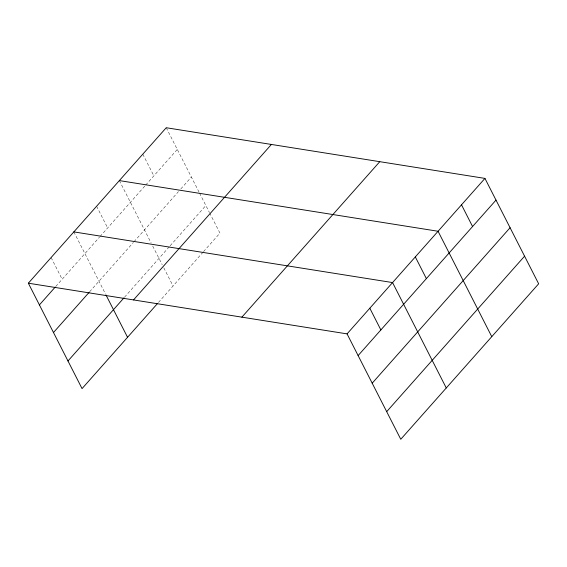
<?xml version="1.0" encoding="UTF-8"?>
<svg xmlns="http://www.w3.org/2000/svg" width="567" height="567" viewBox="0 0 567 567"><rect width="100%" height="100%" fill="white"/><g stroke="black" fill="none" stroke-linecap="round" stroke-linejoin="round"><path stroke-width="0.43" stroke-dasharray="2.83 2.13" d="M55.743 286.491L99.494 237.155M100.075 236.503L145.067 185.778M145.648 185.111L177.294 149.433M89.65 291.743L133.401 242.414M133.982 241.755L178.477 191.589M180.816 188.946L191.37 177.053M124.563 297.179L169.533 246.475M170.121 245.816L205.864 205.509M158.469 302.431L202.943 252.287M203.532 251.628L219.939 233.122L209.889 213.398M166.237 127.731L199.201 192.433M199.598 193.205L209.485 212.611M142.799 154.16L153.855 175.862M119.353 180.59L151.148 242.988M152.714 246.064L162.197 264.683M163.806 267.837L173.055 285.988M96.603 206.246L107.659 227.948M73.852 231.896L105.646 294.294M51.101 257.553L62.157 279.255"/><path stroke-width="0.85" d="M28.35 283.202L166.237 127.731L484.948 178.399L538.65 283.798L400.763 439.269L347.061 333.878L28.35 283.202L82.052 388.601L157.307 303.749M39.407 304.911L55.162 287.15M53.482 332.524L89.069 292.402M67.976 360.981L123.982 297.838M133.521 299.929L271.409 144.45M241.889 317.151L379.777 161.68M347.061 333.878L484.948 178.399M358.117 355.58L496.005 200.101M372.193 383.193L510.08 227.721M386.694 411.649L524.581 256.178M119.353 180.59L438.064 231.258L491.766 336.656M73.852 231.896L392.562 282.572L446.264 387.963M461.51 204.829L472.566 226.531M415.313 256.915L426.377 278.617M369.812 308.221L380.868 329.923M106.036 295.06L127.554 337.294"/></g></svg>
